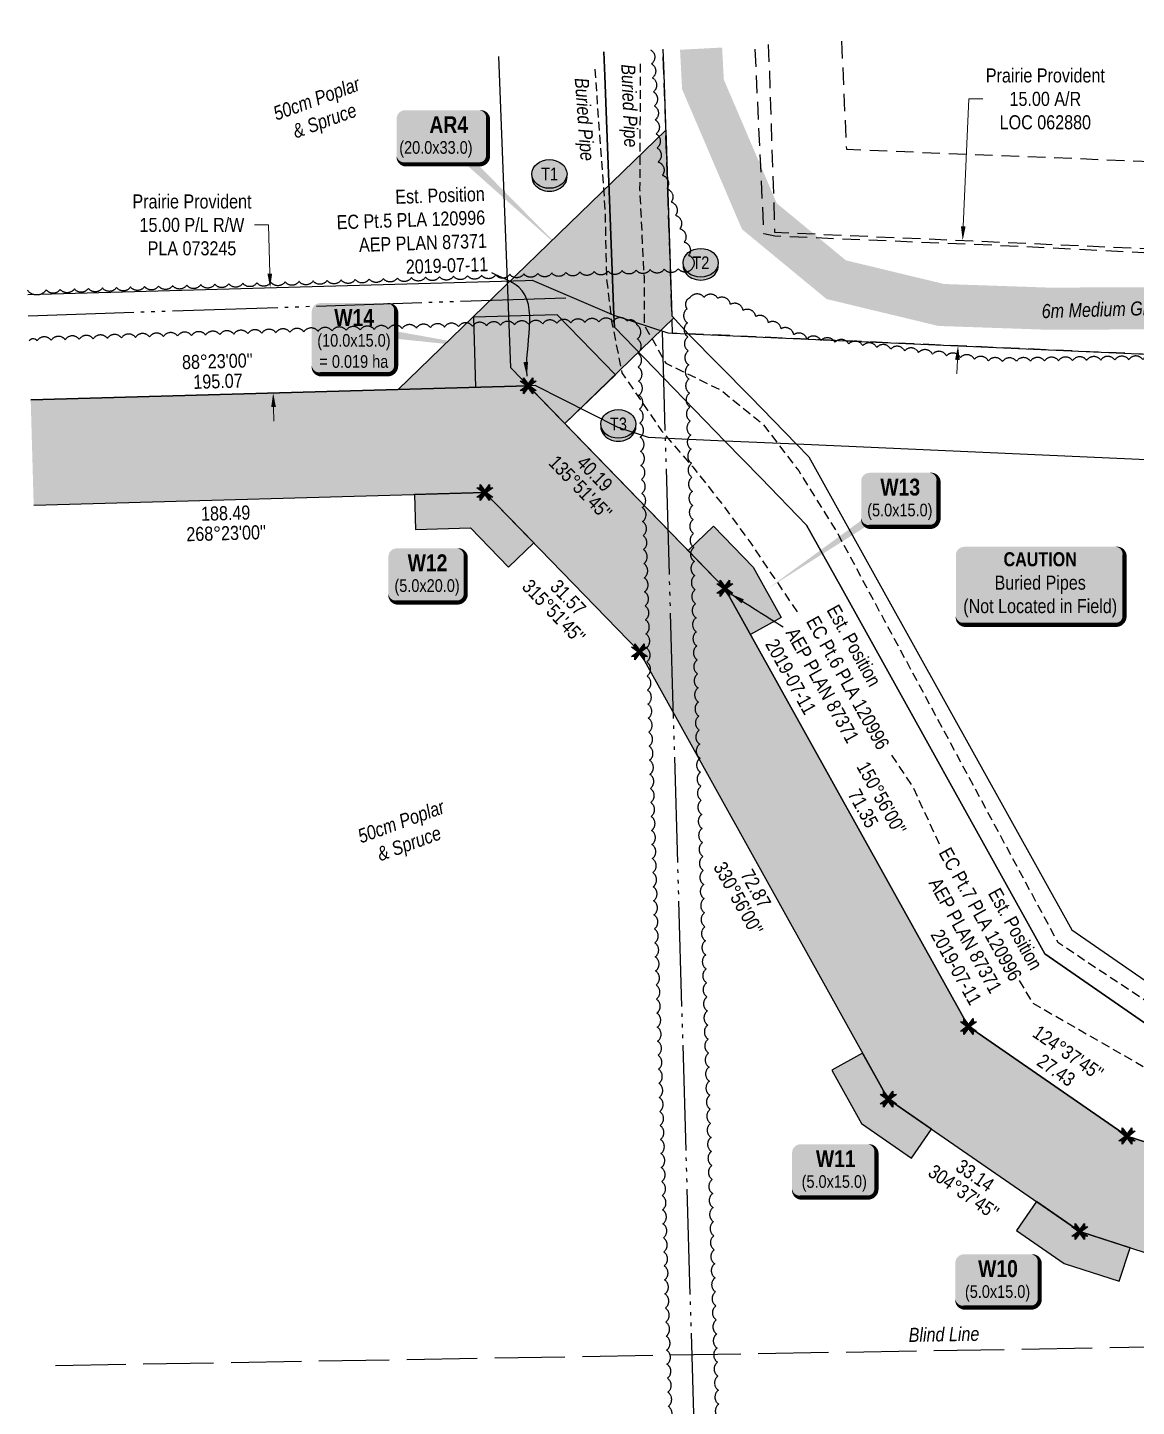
# Model space of a CAD drawing. Extents: x 571054 to 575687, y 6270459 to 6274187.
# Drawn here: x 571054 to 571843, y 6271245 to 6272226 of the extents above; entities that cross this region are included whole.
import ezdxf
from ezdxf.enums import TextEntityAlignment as Align

# ---------------------------------------------------------------- set-up
doc = ezdxf.new("R2010")
doc.units = 0
doc.header["$LTSCALE"] = 5
doc.header["$PDMODE"] = 34
doc.header["$PDSIZE"] = 0.03
for name, pattern in [('0', [1, 1, 0]), ('foc-ACCESSROAD', [3.75, 2.5, -1.25]), ('foc-FLOWLINE', [3.75, 2.5, -1.25]), ('foc-SEISMIC', [20.5, 15, -1, 0.5, -1, 0.5, -1, 0.5, -1]), ('foc-UNSURVEYED', [12.5, 10, -2.5]), ('UG_PIPE', [1.875, 1.25, -0.625])]:
    doc.linetypes.add(name, pattern=pattern)
doc.layers.get('Defpoints').update_dxf_attribs({"color": 9})
for name, color, linetype in [('AS-PIPE-UG', 44, 'UG_PIPE'), ('AS-PIPE-UG-T', 44, 'Continuous'), ('AS-ROADS', 254, 'Continuous'), ('AS-SEISMIC', 224, 'foc-SEISMIC'), ('F-AR', 190, 'foc-ACCESSROAD'), ('F-EZE', 190, 'foc-FLOWLINE'), ('F-RW', 190, 'Continuous'), ('L-BD', 7, 'Continuous'), ('L-MON', 1, 'Continuous'), ('L-USEC', 7, 'foc-UNSURVEYED'), ('P-CROSSINGS', 250, 'Continuous'), ('P-PROPOSED', 10, 'Continuous'), ('P-PROPOSED-H', 21, 'Continuous'), ('P-TEMP-BLOCKS', 250, 'Continuous'), ('P-TEMP-H', 41, 'Continuous'), ('P-TEMP_WORKSPACE', 46, 'Continuous'), ('P-WORKAREA', 113, 'Continuous'), ('P-WORKAREA-H', 111, 'Continuous'), ('T-BUSH', 110, '0'), ('T-BUSH-T', 110, 'Continuous')]:
    doc.layers.add(name, color=color, linetype=linetype)
for name, color, linetype, lineweight in [('F-AR-T', 190, 'Continuous', 9), ('F-RW-T', 190, 'Continuous', 9), ('T-TEXT', 48, 'Continuous', 18)]:
    doc.layers.add(name, color=color, linetype=linetype, lineweight=lineweight)
doc.styles.add('80', font='ARIALN.TTF', dxfattribs={"height": 10})
doc.styles.add('80CG', font='ARIALN.TTF', dxfattribs={"height": 10})
doc.styles.add('80L', font='ARIALN.TTF', dxfattribs={"height": 10})
doc.styles.add('80LS', font='ARIALNI.TTF', dxfattribs={"height": 10})
doc.styles.add('BOLD', font='ARIALNB.TTF')
doc.dimstyles.new('Compass 5 000', dxfattribs={"dimscale": 5, "dimtxt": 9, "dimasz": 2, "dimexe": 0.2, "dimexo": 0.0625, "dimgap": 0.5, "dimtad": 0, "dimtih": 1, "dimtoh": 1, "dimzin": 0, "dimdsep": 46, "dimtxsty": '80CG', "dimcen": 0.1, "dimse1": 1, "dimse2": 1, "dimclrd": 256, "dimclrt": 256, "dimaunit": 1, "dimadec": 4, "dimazin": 0, "dimtfac": 0.06, "dimtofl": 0, "dimtmove": 0, "dimatfit": 1, "dimfxl": 0.2, "dimtolj": 1, "dimtzin": 0, "dimlwd": -1, "dimarcsym": 0})

# ---------------------------------------------------------------- blocks, each defined once
blk = doc.blocks.new('TEMP')
h = blk.add_hatch(color=255)
h.dxf.hatch_style = 1
h.paths.add_polyline_path([(0, 0.25), (-0.67, 1.15), (-0.67, 0.67), (-1.15, 0.67), (-0.25, 0), (-1.15, -0.67), (-0.67, -0.67), (-0.67, -1.15), (0, -0.25), (0.67, -1.15), (0.67, -0.67), (1.15, -0.67), (0.25, 0), (1.15, 0.67), (0.67, 0.67), (0.67, 1.15)])
h.paths.add_polyline_path([(0.57, 0.85), (0.57, 0.57), (0.85, 0.57), (0.08, 0), (0.85, -0.57), (0.57, -0.57), (0.57, -0.85), (0, -0.08), (-0.57, -0.85), (-0.57, -0.57), (-0.85, -0.57), (-0.08, 0), (-0.85, 0.57), (-0.57, 0.57), (-0.57, 0.85), (0, 0.08)], flags=16)
h = blk.add_hatch(color=1)
h.dxf.hatch_style = 1
h.paths.add_polyline_path([(0, 0.08), (-0.57, 0.85), (-0.57, 0.57), (-0.85, 0.57), (-0.08, 0), (-0.85, -0.57), (-0.57, -0.57), (-0.57, -0.85), (0, -0.08), (0.57, -0.85), (0.57, -0.57), (0.85, -0.57), (0.08, 0), (0.85, 0.57), (0.57, 0.57), (0.57, 0.85)])
at = {"color": 1}
for p, q in [((-0.08, 0), (0.08, 0)), ((0, 0.08), (0, -0.08))]:
    blk.add_line(p, q, dxfattribs=at)
at = {"color": 255, "flags": 128}
blk.add_lwpolyline([(-0.25, 0), (-1.15, 0.67), (-0.67, 0.67), (-0.67, 1.15), (0, 0.25), (0.67, 1.15), (0.67, 0.67), (1.15, 0.67), (0.25, 0), (1.15, -0.67), (0.67, -0.67), (0.67, -1.15), (0, -0.25), (-0.67, -1.15), (-0.67, -0.67), (-1.15, -0.67)], close=True, dxfattribs=at)
at = {"color": 1, "flags": 128}
blk.add_lwpolyline([(-0.08, 0), (-0.85, 0.57), (-0.57, 0.57), (-0.57, 0.85), (0, 0.08), (0.57, 0.85), (0.57, 0.57), (0.85, 0.57), (0.08, 0), (0.85, -0.57), (0.57, -0.57), (0.57, -0.85), (0, -0.08), (-0.57, -0.85), (-0.57, -0.57), (-0.85, -0.57)], close=True, dxfattribs=at)
blk = doc.blocks.new('*D429')
at = {"layer": 'Defpoints', "color": 0, "transparency": 16777216}
for p in [(571226.95, 6272041.02), (571133.28, 6272038.36), (571135.4, 6271963.42)]:
    blk.add_point(p, dxfattribs=at)
at = {"layer": 'F-RW-T', "transparency": 16777216}
for p, q in [((571225.69, 6272085.63), (571215.69, 6272085.63)), ((571226.67, 6272051.01), (571225.69, 6272085.63)), ((571229.36, 6271956.08), (571229.64, 6271946.09))]:
    blk.add_line(p, q, dxfattribs=at)
for points in [[(571228.33, 6272051.06), (571225, 6272050.97), (571226.95, 6272041.02)], [(571231.03, 6271956.13), (571227.69, 6271956.04), (571229.08, 6271966.08)]]:
    blk.add_solid(points, dxfattribs=at)
at = {"layer": 'F-RW-T', "transparency": 16777216, "insert": (571171.32, 6272085.63), "char_height": 10, "attachment_point": 5, "style": '80CG'}
blk.add_mtext('\\A1;Prairie Provident\\P15.00 P/L R/W\\PPLA 073245', dxfattribs=at)
blk = doc.blocks.new('*D430')
at = {"layer": 'Defpoints', "color": 0, "transparency": 16777216}
for p in [(571719.51, 6272074.61), (571730.66, 6272074.12), (571727.36, 6271999.16)]:
    blk.add_point(p, dxfattribs=at)
at = {"layer": 'F-AR-T', "transparency": 16777216}
for p, q in [((571719.95, 6272084.6), (571723.94, 6272175.28)), ((571723.94, 6272175.28), (571733.94, 6272175.28)), ((571715.77, 6271989.66), (571715.33, 6271979.67))]:
    blk.add_line(p, q, dxfattribs=at)
for points in [[(571718.28, 6272084.67), (571721.61, 6272084.53), (571719.51, 6272074.61)], [(571714.1, 6271989.73), (571717.43, 6271989.58), (571716.21, 6271999.65)]]:
    blk.add_solid(points, dxfattribs=at)
at = {"layer": 'F-AR-T', "transparency": 16777216, "insert": (571778.31, 6272175.28), "char_height": 10, "attachment_point": 5, "style": '80CG'}
blk.add_mtext('\\A1;Prairie Provident\\P15.00 A/R\\PLOC 062880', dxfattribs=at)
blk = doc.blocks.new('*U556')
h = blk.add_hatch(color=191)
edge = h.paths.add_edge_path()
edge.add_line((-21.5, -20), (21.5, -20))
edge.add_arc((21.5, -14), 6, 270, 360)
edge.add_line((27.5, -14), (27.5, 12.5))
edge.add_arc((21.5, 12.5), 6, 0, 90)
edge.add_line((21.5, 18.5), (-21.5, 18.5))
edge.add_arc((-21.5, 12.5), 6, 90, 180)
edge.add_line((-27.5, 12.5), (-27.5, -14))
edge.add_arc((-21.5, -14), 6, 180, 270)
at = {"color": 250, "flags": 128}
blk.add_lwpolyline([(-21.5, -20, 3, 3, 0), (21.5, -20, 3, 3, 0.414214), (27.5, -14, 3, 3, 0), (27.5, 12.5, 3, 0, 0.414214), (21.5, 18.5, 0, 0, 0), (-21.5, 18.5, 0, 0, 0.414214), (-27.5, 12.5, 0, 0, 0), (-27.5, -14, 0, 3, 0.414214)], format="xyseb", close=True, dxfattribs=at)
at = {"flags": 128}
blk.add_lwpolyline([(-20.29, -15.45, 0, 7.5, 0), (0, 0, 0, 0, 0)], format="xyseb", dxfattribs=at)
at = {"color": 250}
for tag, p, height, style in [('TEMP_AREA_W1_001', (-9.21, 2.24), 12, 'BOLD'), ('ENTER_TEXT_001', (-30.66, -12.47), 9, '80')]:
    blk.add_attdef(tag, p, '', height=height, dxfattribs=dict(at, style=style))
blk = doc.blocks.new('*U555')
h = blk.add_hatch(color=191)
edge = h.paths.add_edge_path()
edge.add_line((-24, -19.38), (24, -19.38))
edge.add_arc((24, -13.38), 6, 270, 360)
edge.add_line((30, -13.38), (30, 12.5))
edge.add_arc((24, 12.5), 6, 0, 90)
edge.add_line((24, 18.5), (-24, 18.5))
edge.add_arc((-24, 12.5), 6, 90, 180)
edge.add_line((-30, 12.5), (-30, -13.38))
edge.add_arc((-24, -13.38), 6, 180, 270)
at = {"color": 250, "flags": 128}
blk.add_lwpolyline([(-24, -19.38, 3, 3, 0), (24, -19.38, 3, 3, 0.414214), (30, -13.38, 3, 3, 0), (30, 12.5, 3, 0, 0.414214), (24, 18.5, 0, 0, 0), (-24, 18.5, 0, 0, 0.414214), (-30, 12.5, 0, 0, 0), (-30, -13.38, 0, 3, 0.414214)], format="xyseb", close=True, dxfattribs=at)
at = {"flags": 128}
blk.add_lwpolyline([(25.31, 1.91, 0, 7.5, 0), (0, 0, 0, 0, 0)], format="xyseb", dxfattribs=at)
at = {"color": 250}
for tag, p, height, style in [('TEMP_AREA_W1_001', (-9.21, 2.24), 12, 'BOLD'), ('ENTER_TEXT_001', (-30.66, -12.47), 9, '80')]:
    blk.add_attdef(tag, p, '', height=height, dxfattribs=dict(at, style=style))
blk = doc.blocks.new('*U557')
h = blk.add_hatch(color=111)
edge = h.paths.add_edge_path()
edge.add_line((-21.5, -20), (21.5, -20))
edge.add_arc((21.5, -14), 6, 270, 360)
edge.add_line((27.5, -14), (27.5, 12.5))
edge.add_arc((21.5, 12.5), 6, 0, 90)
edge.add_line((21.5, 18.5), (-21.5, 18.5))
edge.add_arc((-21.5, 12.5), 6, 90, 180)
edge.add_line((-27.5, 12.5), (-27.5, -14))
edge.add_arc((-21.5, -14), 6, 180, 270)
at = {"color": 250, "flags": 128}
blk.add_lwpolyline([(-21.5, -20, 3, 3, 0), (21.5, -20, 3, 3, 0.414214), (27.5, -14, 3, 3, 0), (27.5, 12.5, 3, 0, 0.414214), (21.5, 18.5, 0, 0, 0), (-21.5, 18.5, 0, 0, 0.414214), (-27.5, 12.5, 0, 0, 0), (-27.5, -14, 0, 3, 0.414214)], format="xyseb", close=True, dxfattribs=at)
at = {"flags": 128}
blk.add_lwpolyline([(-94.13, -64.04, 0, 7.5, 0), (0, 0, 0, 0, 0)], format="xyseb", dxfattribs=at)
at = {"color": 250}
for tag, p, height, style in [('TEMP_AREA_W1_001', (-9.21, 2.24), 12, 'BOLD'), ('ENTER_TEXT_001', (-30.66, -12.47), 9, '80')]:
    blk.add_attdef(tag, p, '', height=height, dxfattribs=dict(at, style=style))
blk = doc.blocks.new('*U558')
h = blk.add_hatch(color=111)
edge = h.paths.add_edge_path()
edge.add_line((-24, -32.11), (24, -32.11))
edge.add_arc((24, -26.11), 6, 270, 360)
edge.add_line((30, -26.11), (30, 12.5))
edge.add_arc((24, 12.5), 6, 0, 90)
edge.add_line((24, 18.5), (-24, 18.5))
edge.add_arc((-24, 12.5), 6, 90, 180)
edge.add_line((-30, 12.5), (-30, -26.11))
edge.add_arc((-24, -26.11), 6, 180, 270)
at = {"color": 250, "flags": 128}
blk.add_lwpolyline([(-24, -32.11, 3, 3, 0), (24, -32.11, 3, 3, 0.414214), (30, -26.11, 3, 3, 0), (30, 12.5, 3, 0, 0.414214), (24, 18.5, 0, 0, 0), (-24, 18.5, 0, 0, 0.414214), (-30, 12.5, 0, 0, 0), (-30, -26.11, 0, 3, 0.414214)], format="xyseb", close=True, dxfattribs=at)
at = {"flags": 128}
blk.add_lwpolyline([(99.09, -13.95, 0, 7.5, 0), (0, 0, 0, 0, 0)], format="xyseb", dxfattribs=at)
at = {"color": 250}
for tag, p, height, style in [('TEMP_AREA_W1_001', (-9.21, 2.24), 12, 'BOLD'), ('ENTER_TEXT_001', (-30.66, -12.47), 9, '80')]:
    blk.add_attdef(tag, p, '', height=height, dxfattribs=dict(at, style=style))
blk = doc.blocks.new('*U578')
h = blk.add_hatch(color=111)
edge = h.paths.add_edge_path()
edge.add_line((-26.5, -20), (26.5, -20))
edge.add_arc((26.5, -14), 6, 270, 360)
edge.add_line((32.5, -14), (32.5, 12.5))
edge.add_arc((26.5, 12.5), 6, 0, 90)
edge.add_line((26.5, 18.5), (-26.5, 18.5))
edge.add_arc((-26.5, 12.5), 6, 90, 180)
edge.add_line((-32.5, 12.5), (-32.5, -14))
edge.add_arc((-26.5, -14), 6, 180, 270)
at = {"color": 250, "flags": 128}
blk.add_lwpolyline([(-26.5, -20, 3, 3, 0), (26.5, -20, 3, 3, 0.414214), (32.5, -14, 3, 3, 0), (32.5, 12.5, 3, 0, 0.414214), (26.5, 18.5, 0, 0, 0), (-26.5, 18.5, 0, 0, 0.414214), (-32.5, 12.5, 0, 0, 0), (-32.5, -14, 0, 3, 0.414214)], format="xyseb", close=True, dxfattribs=at)
at = {"flags": 128}
blk.add_lwpolyline([(85.77, -81.43, 0, 7.5, 0), (0, 0, 0, 0, 0)], format="xyseb", dxfattribs=at)
at = {"color": 250}
for tag, p, height, style in [('TEMP_AREA_W1_001', (-9.21, 2.24), 12, 'BOLD'), ('ENTER_TEXT_001', (-30.66, -12.47), 9, '80')]:
    blk.add_attdef(tag, p, '', height=height, dxfattribs=dict(at, style=style))
blk = doc.blocks.new('Well_proximity')
h = blk.add_hatch(color=191)
h.dxf.hatch_style = 1
edge = h.paths.add_edge_path()
edge.add_ellipse((0, 0), major_axis=(-12.5, 0), ratio=0.816297, start_angle=0, end_angle=360)
h = blk.add_hatch(color=250)
h.dxf.hatch_style = 1
edge = h.paths.add_edge_path()
edge.add_ellipse((0, -2.05), major_axis=(-12.5, 0), ratio=0.816297, start_angle=0, end_angle=180)
edge.add_line((12.5, -2.05), (12.5, 0))
edge.add_ellipse((0, 0), major_axis=(-12.5, 0), ratio=0.816297, start_angle=0, end_angle=180, ccw=False)
edge.add_line((-12.5, 0), (-12.5, -2.05))
at = {"color": 250}
blk.add_ellipse((0, 0), major_axis=(-12.5, 0), ratio=0.816297, dxfattribs=at)
blk.add_ellipse((0, -2.05), major_axis=(-12.5, 0), ratio=0.816297, start_param=0, end_param=3.141593, dxfattribs=at)
at = {"color": 250, "style": '80L'}
blk.add_attdef('CROSSING', text='', height=9, dxfattribs=at).set_placement((0.09, 0.02), align=Align.MIDDLE_CENTER)

msp = doc.modelspace()

# ---------------------------------------------------------------- hatches: boundary and pattern name
h = msp.add_hatch(color=50)
edge = h.paths.add_edge_path()
edge.add_line((571720.67, 6271801.185), (571828.624, 6271801.185))
edge.add_arc((571828.624, 6271807.183), 5.997, 270, 360)
edge.add_line((571834.621, 6271807.183), (571834.621, 6271850.664))
edge.add_arc((571828.624, 6271850.664), 5.997, 360, 450)
edge.add_line((571828.624, 6271856.662), (571720.67, 6271856.662))
edge.add_arc((571720.67, 6271850.664), 5.997, 90, 180)
edge.add_line((571714.672, 6271850.664), (571714.672, 6271807.183))
edge.add_arc((571720.67, 6271807.183), 5.997, 180, 270)
at = {"layer": 'P-PROPOSED-H'}
h = msp.add_hatch(color=256, dxfattribs=at)
h.dxf.hatch_style = 1
h.paths.add_polyline_path([(571836.403, 6271437.472), (571723.603, 6271515.372), (571550.353, 6271827.072), (571410.503, 6271971.222), (571056.623, 6271961.191), (571058.747, 6271886.253), (571379.66, 6271895.349), (571489.643, 6271781.985), (571666.587, 6271463.639), (571802.877, 6271369.517), (572311.026, 6271205.49), (572317.878, 6270810.948), (572586.3, 6270815.61), (572584.998, 6270890.566), (572391.533, 6270887.207), (572385.053, 6271260.372)])
at = {"layer": 'P-TEMP-H'}
h = msp.add_hatch(color=256, dxfattribs=at)
h.dxf.hatch_style = 1
h.paths.add_polyline_path([(571414.462, 6271859.478), (571379.66, 6271895.349), (571329.702, 6271893.933), (571330.41, 6271868.954), (571369.38, 6271870.058), (571396.526, 6271842.077)])
h = msp.add_hatch(color=256, dxfattribs=at)
h.dxf.hatch_style = 1
h.paths.add_polyline_path([(571697.431, 6271442.339), (571666.587, 6271463.639), (571648.376, 6271496.403), (571626.534, 6271484.262), (571647.582, 6271446.395), (571683.231, 6271421.776)])
h = msp.add_hatch(color=256, dxfattribs=at)
h.dxf.hatch_style = 1
h.paths.add_polyline_path([(571838.549, 6271358.002), (571802.877, 6271369.517), (571772.033, 6271390.817), (571757.833, 6271370.255), (571791.702, 6271346.865), (571830.873, 6271334.221)])
at = {"layer": 'P-WORKAREA-H'}
h = msp.add_hatch(color=256, dxfattribs=at)
h.dxf.hatch_style = 1
h.paths.add_polyline_path([(571514.064, 6272019.468), (571436.604, 6271944.318), (571410.503, 6271971.222), (571318.083, 6271968.602), (571508.351, 6272153.194), (571512.711, 6272020.965)])
h = msp.add_hatch(color=256, dxfattribs=at)
h.dxf.hatch_style = 1
h.paths.add_polyline_path([(571472.475, 6271979.12), (571431.064, 6272021.804), (571371.618, 6272020.118), (571373.034, 6271970.16), (571410.503, 6271971.222), (571436.604, 6271944.318)])
h = msp.add_hatch(color=256, dxfattribs=at)
h.dxf.hatch_style = 1
h.paths.add_polyline_path([(571568.563, 6271794.309), (571550.353, 6271827.072), (571524.252, 6271853.975), (571542.188, 6271871.376), (571570.59, 6271842.101), (571590.406, 6271806.449)])

# ---------------------------------------------------------------- linework, layer by layer
at = {"color": 240, "flags": 128}
msp.add_lwpolyline([(571720.67, 6271801.185, 2.999, 2.999, 0), (571828.624, 6271801.185, 2.999, 2.999, 0.4142136), (571834.621, 6271807.183, 2.999, 2.999, 0), (571834.621, 6271850.664, 2.999, 0, 0.4142136), (571828.624, 6271856.662, 0, 0, 0), (571720.67, 6271856.662, 0, 0, 0.4142136), (571714.672, 6271850.664, 0, 0, 0), (571714.672, 6271807.183, 0, 2.999, 0.4142136)], format="xyseb", close=True, dxfattribs=at)
at = {"layer": 'AS-PIPE-UG', "flags": 128}
for points in [[(571490.223, 6272200.387), (571489.738, 6272110.907), (571492.848, 6272048.297), (571492.928, 6272014.542), (571508.268, 6271987.407), (571547.773, 6271968.002), (571577.703, 6271943.727), (571602.958, 6271910.607), (571631.228, 6271865.017), (571663.713, 6271804.402), (571787.175, 6271575.298), (571872.811, 6271518.668), (572453.528, 6271328.915)], [(571457.823, 6272196.437), (571465.133, 6272095.982), (571466.113, 6272048.092), (571469.793, 6272016.957), (571477.148, 6271980.462), (571505.283, 6271939.277), (571527.563, 6271913.512), (571548.543, 6271886.937), (571568.768, 6271859.267), (571603.367, 6271807.984)], [(571668.969, 6271708.5), (571684.085, 6271685.755), (571702.891, 6271645.013), (571703.122, 6271644.62)], [(571759.742, 6271548.056), (571768.971, 6271532.318), (571857.688, 6271481.339)]]:
    msp.add_lwpolyline(points, dxfattribs=at)
at = {"layer": 'AS-ROADS', "const_width": 29.987, "flags": 128}
msp.add_lwpolyline([(571533.446, 6272211.073), (571534.788, 6272185.637), (571574.878, 6272091.867), (571629.558, 6272046.702), (571704.288, 6272028.712), (571781.483, 6272026.042), (571875.653, 6272026.527), (571985.613, 6272029.917), (572167.598, 6272034.637), (572418.413, 6272041.092), (572563.081, 6272045.634)], dxfattribs=at)
at = {"layer": 'AS-SEISMIC', "flags": 128}
for points in [[(571054.925, 6272021.077), (571442.157, 6272034.02)], [(571537.62, 6270914.947), (571505.951, 6272010.058)]]:
    msp.add_lwpolyline(points, dxfattribs=at)
at = {"layer": 'F-AR', "flags": 128}
for points in [[(572565.654, 6272004.565), (572039.865, 6271985.425), (571919.388, 6271990.56), (571524.197, 6272008.224), (571513.116, 6272008.665), (571512.711, 6272020.965), (571507.039, 6272192.978), (571506.318, 6272210.752)], [(571581.24, 6272214.145), (571581.987, 6272195.734), (571585.787, 6272080.5), (572040.155, 6272060.486), (572564.351, 6272079.565)]]:
    msp.add_lwpolyline(points, dxfattribs=at)
at = {"layer": 'F-EZE', "flags": 128}
for points in [[(572564.423, 6272075.446), (572041.699, 6272056.308), (571752.724, 6272070.634), (571585.951, 6272077.627), (571578.151, 6272079.285), (571571.779, 6272213.716)], [(571633.31, 6272216.502), (571636.799, 6272139.461), (572051.859, 6272122.903), (572494.785, 6272137.006), (572563.316, 6272139.187)]]:
    msp.add_lwpolyline(points, dxfattribs=at)
at = {"layer": 'F-RW'}
for points in [[(571464.345, 6272208.852), (571464.995, 6272191.804), (571471.489, 6272021.504), (571471.819, 6272012.89), (571513.966, 6271969.397), (571543.512, 6271938.906), (571550.355, 6271931.865), (571575.845, 6271905.648), (571608.493, 6271872.066), (571632.973, 6271828.024), (571778.053, 6271567.006), (571867.347, 6271505.306), (572291.978, 6271368.301), (572335.371, 6271354.31), (572354.819, 6271348.027), (572372.502, 6271342.305), (572456.139, 6271315.251), (572461.503, 6271313.529), (572476.387, 6271309.321), (572514.247, 6271298.575), (572578.227, 6271280.499)], [(572577.959, 6271295.921), (572555.665, 6271299.278), (572488.093, 6271309.516), (572461.503, 6271313.529), (572456.139, 6271315.251), (572372.502, 6271342.305), (572354.819, 6271348.027), (572335.371, 6271354.31), (572291.978, 6271368.301), (571867.347, 6271505.306), (571778.053, 6271567.006), (571632.973, 6271828.024), (571608.493, 6271872.066), (571575.845, 6271905.648), (571550.355, 6271931.865), (571543.512, 6271938.906), (571513.966, 6271969.397), (571471.819, 6272012.89), (571471.489, 6272021.504), (571464.995, 6272191.804), (571464.345, 6272208.852)], [(571506.318, 6272210.752), (571507.039, 6272192.978), (571512.711, 6272020.965), (571524.204, 6272008.249), (571568.617, 6271963.27), (571601.347, 6271929.606), (571610.112, 6271920.589), (571619.49, 6271903.716), (571662.283, 6271826.724), (571797.06, 6271584.245), (571878.525, 6271527.956), (572306.823, 6271389.77), (572362.513, 6271371.801), (572372.068, 6271368.709), (572463.77, 6271339.032), (572467.187, 6271337.943), (572577.521, 6271321.152)], [(572385.053, 6271260.372), (571836.403, 6271437.472), (571723.603, 6271515.372), (571550.353, 6271827.072), (571398.194, 6271983.909), (571396.056, 6272039.746), (571389.708, 6272205.472)], [(571054.498, 6272036.129), (571408.379, 6272046.16), (571413.374, 6272046.302), (571471.489, 6272021.504), (571509.76, 6272008.793), (571513.116, 6272008.665), (571524.204, 6272008.249), (571919.388, 6271990.56), (572002.946, 6271886.783), (572065.594, 6271808.979), (572371.144, 6271429.502), (572408.406, 6271383.224), (572421.299, 6271383.013), (572576.401, 6271385.649)], [(572577.698, 6271310.961), (572488.093, 6271309.516), (572476.387, 6271309.321), (572372.996, 6271307.593), (572335.371, 6271354.31), (572306.823, 6271389.77), (571965.747, 6271813.345), (571903.088, 6271891.161), (571882.195, 6271917.111), (571601.347, 6271929.606), (571550.355, 6271931.865), (571514.743, 6271933.457), (571496.02, 6271934.317), (571474.543, 6271941.441), (571415.499, 6271971.363), (571410.503, 6271971.222), (571056.623, 6271961.191)]]:
    msp.add_lwpolyline(points, dxfattribs=at)
at = {"layer": 'L-USEC'}
msp.add_line((571074.179, 6271274.291), (572577.893, 6271299.755), dxfattribs=at)
at = {"layer": 'P-PROPOSED', "flags": 128}
for points in [[(571056.623, 6271961.191), (571410.503, 6271971.222), (571550.353, 6271827.072), (571723.603, 6271515.372), (571836.403, 6271437.472), (572385.053, 6271260.372), (572391.533, 6270887.207), (572584.998, 6270890.566)], [(571058.747, 6271886.253), (571379.66, 6271895.349), (571489.643, 6271781.985), (571666.587, 6271463.639), (571802.877, 6271369.517), (572311.026, 6271205.49), (572317.878, 6270810.948), (572586.3, 6270815.61)]]:
    msp.add_lwpolyline(points, dxfattribs=at)
at = {"layer": 'P-TEMP_WORKSPACE', "flags": 128}
for points in [[(571414.462, 6271859.478), (571379.66, 6271895.349), (571329.702, 6271893.933), (571330.41, 6271868.954), (571369.38, 6271870.058), (571396.526, 6271842.077)], [(571697.431, 6271442.339), (571666.587, 6271463.639), (571648.376, 6271496.403), (571626.534, 6271484.262), (571647.582, 6271446.395), (571683.231, 6271421.776)], [(571838.549, 6271358.002), (571802.877, 6271369.517), (571772.033, 6271390.817), (571757.833, 6271370.255), (571791.702, 6271346.865), (571830.873, 6271334.221)]]:
    msp.add_lwpolyline(points, close=True, dxfattribs=at)
at = {"layer": 'P-WORKAREA'}
for points in [[(571514.064, 6272019.468), (571436.604, 6271944.318), (571410.503, 6271971.222), (571318.083, 6271968.602), (571508.351, 6272153.194), (571512.711, 6272020.965)], [(571472.475, 6271979.12), (571431.064, 6272021.804), (571371.618, 6272020.118), (571373.034, 6271970.16), (571410.503, 6271971.222), (571436.604, 6271944.318)], [(571568.563, 6271794.309), (571550.353, 6271827.072), (571524.252, 6271853.975), (571542.188, 6271871.376), (571570.59, 6271842.101), (571590.406, 6271806.449)]]:
    msp.add_lwpolyline(points, close=True, dxfattribs=at)
at = {"layer": 'T-BUSH', "flags": 128}
for points in [[(571497.586, 6272210.296, -0.5205671), (571498.24, 6272200.322, -0.5205671), (571498.893, 6272190.347, -0.5205671), (571499.546, 6272180.373, -0.5205671), (571500.2, 6272170.399, -0.5205671), (571500.853, 6272160.424, -0.5205671), (571501.507, 6272150.45, -0.5205671), (571502.16, 6272140.476, -0.5205671), (571502.843, 6272130.507, -0.5205671), (571505.954, 6272121.008, -0.5205671), (571509.064, 6272111.508, -0.5205671), (571512.175, 6272102.009, -0.5205671), (571515.286, 6272092.509, -0.5205671), (571518.396, 6272083.01, -0.5205671), (571521.507, 6272073.51, -0.5205671), (571524.617, 6272064.011, -0.5205671), (571527.221, 6272054.866, -0.5205671), (571517.231, 6272054.532, -0.5205671), (571507.241, 6272054.198, -0.5205671), (571497.251, 6272053.864, -0.5205671), (571487.26, 6272053.53, -0.5205671), (571477.27, 6272053.196, -0.5205671), (571467.28, 6272052.862, -0.5205671), (571457.29, 6272052.528, -0.5205671), (571447.3, 6272052.194, -0.5205671), (571437.309, 6272051.86, -0.5205671), (571427.319, 6272051.527, -0.5205671), (571417.329, 6272051.193, -0.5205671), (571407.339, 6272050.859, -0.5205671), (571397.349, 6272050.525, -0.5205671), (571387.359, 6272050.191, -0.5205671), (571377.368, 6272049.857, -0.5205671), (571367.378, 6272049.523, -0.5205671), (571357.388, 6272049.189, -0.5205671), (571347.398, 6272048.855, -0.5205671), (571337.408, 6272048.521, -0.5205671), (571327.418, 6272048.187, -0.5205671), (571317.427, 6272047.853, -0.5205671), (571307.437, 6272047.519, -0.5205671), (571297.447, 6272047.186, -0.5205671), (571287.457, 6272046.852, -0.5205671), (571277.467, 6272046.518, -0.5205671), (571267.476, 6272046.184, -0.5205671), (571257.486, 6272045.85, -0.5205671), (571247.496, 6272045.516, -0.5205671), (571237.506, 6272045.182, -0.5205671), (571227.516, 6272044.848, -0.5205671), (571217.526, 6272044.514, -0.5205671), (571207.535, 6272044.18, -0.5205671), (571197.545, 6272043.846, -0.5205671), (571187.555, 6272043.512, -0.5205671), (571177.565, 6272043.178, -0.5205671), (571167.575, 6272042.845, -0.5205671), (571157.584, 6272042.511, -0.5205671), (571147.594, 6272042.177, -0.5205671), (571137.604, 6272041.843, -0.5205671), (571127.614, 6272041.509, -0.5205671), (571117.624, 6272041.175, -0.5205671), (571107.634, 6272040.841, -0.5205671), (571097.643, 6272040.507, -0.5205671), (571087.653, 6272040.173, -0.5205671), (571077.663, 6272039.839, -0.5205671), (571067.673, 6272039.505, -0.5205671), (571054.4, 6272039.062, -0.5205671)], [(572363.82, 6271284.597, 0.520567), (572363.878, 6271294.592, 0.5205671), (572363.936, 6271304.588, 0.5205671), (572363.995, 6271314.583, 0.5205671), (572363.361, 6271324.557, 0.5205671), (572362.679, 6271334.53, 0.5205671), (572361.998, 6271344.502, 0.5205671), (572361.316, 6271354.475, 0.5205671), (572360.635, 6271364.447, 0.5205671), (572359.953, 6271374.42, 0.5205671), (572359.272, 6271384.392, 0.5205671), (572358.59, 6271394.365, 0.5205671), (572357.909, 6271404.337, 0.5205671), (572357.228, 6271414.31, 0.5205671), (572356.546, 6271424.282, 0.5205671), (572355.865, 6271434.255, 0.5205671), (572355.183, 6271444.227, 0.5205671), (572354.502, 6271454.2, 0.5205671), (572353.82, 6271464.172, 0.5205671), (572353.139, 6271474.145, 0.5205671), (572352.457, 6271484.117, 0.5205671), (572351.776, 6271494.09, 0.5205671), (572351.094, 6271504.062, 0.5205671), (572350.413, 6271514.035, 0.5205671), (572349.731, 6271524.007, 0.5205671), (572349.05, 6271533.98, 0.5205671), (572348.368, 6271543.952, 0.5205671), (572347.687, 6271553.925, 0.5205671), (572347.005, 6271563.897, 0.5205671), (572346.324, 6271573.87, 0.5205671), (572345.642, 6271583.842, 0.5205671), (572344.961, 6271593.815, 0.5205671), (572344.279, 6271603.787, 0.5205671), (572343.598, 6271613.76, 0.5205671), (572342.916, 6271623.732, 0.5205671), (572342.235, 6271633.705, 0.5205671), (572341.553, 6271643.677, 0.5205671), (572340.872, 6271653.65, 0.5205671), (572340.19, 6271663.622, 0.5205671), (572339.509, 6271673.595, 0.5205671), (572338.827, 6271683.567, 0.5205671), (572338.146, 6271693.54, 0.5205671), (572337.464, 6271703.512, 0.5205671), (572336.783, 6271713.485, 0.5205671), (572336.101, 6271723.457, 0.5205671), (572335.42, 6271733.43, 0.5205671), (572334.738, 6271743.402, 0.5205671), (572334.057, 6271753.375, 0.5205671), (572333.375, 6271763.347, 0.5205671), (572332.694, 6271773.32, 0.5205671), (572332.012, 6271783.292, 0.5205671), (572331.331, 6271793.265, 0.5205671), (572325.851, 6271799.429, 0.5205671), (572316.294, 6271802.357, 0.5205671), (572306.737, 6271805.285, 0.5205671), (572297.179, 6271808.213, 0.5205671), (572287.622, 6271811.141, 0.5205671), (572278.065, 6271814.069, 0.5205671), (572268.507, 6271816.997, 0.5205671), (572258.95, 6271819.925, 0.5205671), (572249.393, 6271822.853, 0.5205671), (572239.835, 6271825.78, 0.5205671), (572230.278, 6271828.708, 0.5205671), (572220.721, 6271831.636, 0.5205671), (572211.163, 6271834.564, 0.5205671), (572201.606, 6271837.492, 0.5205671), (572192.049, 6271840.42, 0.5205671), (572182.491, 6271843.348, 0.5205671), (572172.934, 6271846.276, 0.5205671), (572163.377, 6271849.204, 0.5205671), (572153.819, 6271852.132, 0.5205671), (572144.262, 6271855.06, 0.5205671), (572134.705, 6271857.988, 0.5205671), (572125.147, 6271860.915, 0.5205671), (572115.59, 6271863.843, 0.5205671), (572106.033, 6271866.771, 0.5205671), (572096.475, 6271869.699, 0.5205671), (572086.918, 6271872.627, 0.5205671), (572077.361, 6271875.555, 0.5205671), (572075.97, 6271884.686, 0.5205671), (572075.713, 6271894.679, 0.5205671), (572075.456, 6271904.671, 0.5205671), (572084.903, 6271905.332, 0.5205671), (572094.898, 6271905.467, 0.5205671), (572104.893, 6271905.601, 0.5205671), (572114.888, 6271905.712, 0.5205671), (572124.884, 6271905.688, 0.5205671), (572134.88, 6271905.665, 0.5205671), (572144.875, 6271905.641, 0.5205671), (572154.871, 6271905.617, 0.5205671), (572164.867, 6271905.593, 0.5205671), (572174.863, 6271905.57, 0.5205671), (572184.858, 6271905.546, 0.5205671), (572194.854, 6271905.522, 0.5205671), (572204.85, 6271905.498, 0.5205671), (572214.845, 6271905.475, 0.5205671), (572224.841, 6271905.451, 0.5205671), (572234.837, 6271905.427, 0.5205671), (572244.833, 6271905.403, 0.5205671), (572254.828, 6271905.38, 0.5205671), (572264.822, 6271905.265, 0.5205671), (572274.805, 6271904.77, 0.5205671), (572284.789, 6271904.275, 0.5205671), (572294.772, 6271903.78, 0.5205671), (572304.756, 6271903.285, 0.5205671), (572314.739, 6271902.79, 0.5205671), (572324.723, 6271902.295, 0.5205671), (572334.706, 6271901.8, 0.5205671), (572344.69, 6271901.305, 0.5205671), (572354.673, 6271900.81, 0.5205671), (572363.239, 6271903.676, 0.5205671), (572369.85, 6271911.173, 0.5205671), (572374.192, 6271919.635, 0.5205671), (572375.002, 6271929.598, 0.5205671), (572375.813, 6271939.561, 0.5205671), (572376.624, 6271949.523, 0.5205671), (572377.434, 6271959.486, 0.5205671), (572378.245, 6271969.449, 0.5205671), (572379.056, 6271979.412, 0.5205671), (572379.866, 6271989.375, 0.5205671), (572377.418, 6271996.301, 0.5205671), (572367.423, 6271996.193, 0.5205671), (572357.428, 6271996.086, 0.5205671), (572347.432, 6271995.979, 0.5205671), (572337.437, 6271995.871, 0.5205671), (572327.442, 6271995.764, 0.5205671), (572317.447, 6271995.657, 0.5205671), (572307.452, 6271995.549, 0.5205671), (572297.457, 6271995.442, 0.5205671), (572287.461, 6271995.335, 0.5205671), (572277.466, 6271995.227, 0.5205671), (572267.471, 6271995.12, 0.5205671), (572257.476, 6271995.013, 0.5205671), (572247.481, 6271994.905, 0.5205671), (572237.486, 6271994.798, 0.5205671), (572227.49, 6271994.691, 0.5205671), (572217.495, 6271994.583, 0.5205671), (572207.5, 6271994.476, 0.5205671), (572197.505, 6271994.369, 0.5205671), (572187.51, 6271994.261, 0.5205671), (572177.514, 6271994.154, 0.5205671), (572167.519, 6271994.047, 0.5205671), (572157.524, 6271993.939, 0.5205671), (572147.529, 6271993.832, 0.5205671), (572137.534, 6271993.725, 0.5205671), (572127.539, 6271993.617, 0.5205671), (572117.543, 6271993.51, 0.5205671), (572107.548, 6271993.403, 0.5205671), (572097.553, 6271993.295, 0.5205671), (572087.558, 6271993.188, 0.5205671), (572077.563, 6271993.081, 0.5205671), (572067.567, 6271992.973, 0.5205671), (572057.572, 6271992.866, 0.5205671), (572047.577, 6271992.759, 0.5205671), (572037.582, 6271992.652, 0.5205671), (572027.587, 6271992.544, 0.5205671), (572017.592, 6271992.416, 0.5205671), (572007.597, 6271992.268, 0.5205671), (571997.602, 6271992.121, 0.5205671), (571987.608, 6271991.973, 0.5205671), (571977.613, 6271991.825, 0.5205671), (571967.618, 6271991.678, 0.5205671), (571957.624, 6271991.53, 0.5205671), (571947.629, 6271991.383, 0.5205671), (571937.634, 6271991.235, 0.5205671), (571927.64, 6271991.088, 0.5205671), (571917.645, 6271990.94, 0.5205671), (571907.65, 6271990.792, 0.5205671), (571897.656, 6271990.645, 0.5205671), (571887.661, 6271990.497, 0.5205671), (571877.666, 6271990.35, 0.5205671), (571867.672, 6271990.202, 0.5205671), (571857.677, 6271990.055, 0.5205671), (571847.682, 6271989.907, 0.5205671), (571837.688, 6271989.76, 0.5205671), (571827.693, 6271989.612, 0.5205671), (571817.698, 6271989.464, 0.5205671), (571807.704, 6271989.317, 0.5205671), (571797.709, 6271989.169, 0.5205671), (571787.714, 6271989.022, 0.5205671), (571777.72, 6271988.874, 0.5205671), (571767.725, 6271988.727, 0.5205671), (571757.73, 6271988.579, 0.5205671), (571747.736, 6271988.431, 0.5205671), (571737.774, 6271988.895, 0.5205671), (571727.851, 6271990.1, 0.5205671), (571717.928, 6271991.305, 0.5205671), (571708.005, 6271992.511, 0.5205671), (571698.082, 6271993.716, 0.5205671), (571688.159, 6271994.922, 0.5205671), (571678.237, 6271996.127, 0.5205671), (571668.314, 6271997.332, 0.5205671), (571658.391, 6271998.538, 0.5205671), (571648.468, 6271999.743, 0.5205671), (571638.545, 6272000.948, 0.5205671), (571628.623, 6272002.154, 0.5205671), (571618.7, 6272003.359, 0.5205671), (571608.777, 6272004.565, 0.5205671), (571599.356, 6272007.484, 0.5205671), (571590.349, 6272011.82, 0.5205671), (571581.343, 6272016.155, 0.5205671), (571572.336, 6272020.49, 0.5205671), (571563.329, 6272024.826, 0.5205671), (571554.323, 6272029.161, 0.5205671), (571545.316, 6272033.496, 0.5205671), (571535.532, 6272034.141, 0.5205671), (571525.542, 6272033.807, 0.5205671), (571523.49, 6272026.015, 0.5205671), (571523.779, 6272016.023, 0.5205671), (571524.068, 6272006.031, 0.5205671), (571524.357, 6271996.04, 0.5205671), (571524.646, 6271986.048, 0.5205671), (571524.934, 6271976.057, 0.5205671), (571525.223, 6271966.065, 0.5205671), (571525.512, 6271956.073, 0.5205671), (571525.801, 6271946.082, 0.5205671), (571526.09, 6271936.09, 0.5205671), (571526.379, 6271926.099, 0.5205671), (571526.668, 6271916.107, 0.5205671), (571526.957, 6271906.116, 0.5205671), (571527.246, 6271896.124, 0.5205671), (571527.535, 6271886.132, 0.5205671), (571527.824, 6271876.141, 0.5205671), (571528.113, 6271866.149, 0.5205671), (571528.402, 6271856.158, 0.5205671), (571528.691, 6271846.166, 0.5205671), (571528.98, 6271836.174, 0.5205671), (571529.269, 6271826.183, 0.5205671), (571529.557, 6271816.191, 0.5205671), (571529.846, 6271806.2, 0.5205671), (571530.135, 6271796.208, 0.5205671), (571530.424, 6271786.217, 0.5205671), (571530.713, 6271776.225, 0.5205671), (571531.002, 6271766.233, 0.5205671), (571531.291, 6271756.242, 0.5205671), (571531.58, 6271746.25, 0.5205671), (571531.869, 6271736.259, 0.5205671), (571532.158, 6271726.267, 0.5205671), (571532.447, 6271716.276, 0.5205671), (571532.736, 6271706.284, 0.5205671), (571533.025, 6271696.292, 0.5205671), (571533.314, 6271686.301, 0.5205671), (571533.603, 6271676.309, 0.5205671), (571533.892, 6271666.318, 0.5205671), (571534.18, 6271656.326, 0.5205671), (571534.469, 6271646.334, 0.5205671), (571534.758, 6271636.343, 0.5205671), (571535.047, 6271626.351, 0.5205671), (571535.336, 6271616.36, 0.5205671), (571535.625, 6271606.368, 0.5205671), (571535.914, 6271596.377, 0.5205671), (571536.203, 6271586.385, 0.5205671), (571536.492, 6271576.393, 0.5205671), (571536.781, 6271566.402, 0.5205671), (571537.07, 6271556.41, 0.5205671), (571537.359, 6271546.419, 0.5205671), (571537.648, 6271536.427, 0.5205671), (571537.937, 6271526.436, 0.5205671), (571538.226, 6271516.444, 0.5205671), (571538.515, 6271506.452, 0.5205671), (571538.803, 6271496.461, 0.5205671), (571539.092, 6271486.469, 0.5205671), (571539.381, 6271476.478, 0.5205671), (571539.67, 6271466.486, 0.5205671), (571539.959, 6271456.494, 0.5205671), (571540.248, 6271446.503, 0.5205671), (571540.537, 6271436.511, 0.5205671), (571540.826, 6271426.52, 0.5205671), (571541.115, 6271416.528, 0.5205671), (571541.404, 6271406.537, 0.5205671), (571541.693, 6271396.545, 0.5205671), (571541.982, 6271386.553, 0.5205671), (571542.271, 6271376.562, 0.5205671), (571542.56, 6271366.57, 0.5205671), (571542.849, 6271356.579, 0.5205671), (571543.138, 6271346.587, 0.5205671), (571543.426, 6271336.595, 0.5205671), (571543.715, 6271326.604, 0.5205671), (571544.004, 6271316.612, 0.5205671), (571544.293, 6271306.621, 0.5205671), (571544.582, 6271296.629, 0.5205671), (571544.871, 6271286.638, 0.5205671), (571545.16, 6271276.646, 0.5205671), (571545.449, 6271266.654, 0.5205671), (571545.738, 6271256.663, 0.5205671), (571546.027, 6271246.671, 0.5205671), (571546.316, 6271236.68, 0.5205671), (571546.605, 6271226.688, 0.5205671), (571546.894, 6271216.697, 0.5205671), (571547.183, 6271206.705, 0.5205671), (571547.472, 6271196.713, 0.5205671), (571547.76, 6271186.722, 0.5205671), (571548.049, 6271176.73, 0.5205671), (571548.338, 6271166.739, 0.5205671), (571548.627, 6271156.747, 0.5205671), (571548.916, 6271146.755, 0.5205671), (571549.205, 6271136.764, 0.5205671), (571549.494, 6271126.772, 0.5205671), (571549.783, 6271116.781, 0.5205671), (571550.072, 6271106.789, 0.5205671), (571550.361, 6271096.798, 0.5205671), (571550.65, 6271086.806, 0.5205671), (571550.939, 6271076.814, 0.5205671), (571551.228, 6271066.823, 0.5205671), (571551.517, 6271056.831, 0.5205671), (571551.806, 6271046.84, 0.5205671), (571552.095, 6271036.848, 0.5205671), (571552.383, 6271026.857, 0.5205671), (571552.672, 6271016.865, 0.5205671), (571552.961, 6271006.873, 0.5205671), (571553.25, 6270996.882, 0.5205671), (571553.539, 6270986.89, 0.5205671), (571553.828, 6270976.899, 0.5205671), (571554.117, 6270966.907, 0.5205671), (571554.406, 6270956.915, 0.5205671), (571554.695, 6270946.924, 0.5205671), (571554.984, 6270936.932, 0.5205671), (571555.273, 6270926.941, 0.5205671), (571555.605, 6270915.467)], [(571519.317, 6270925.43, 0.5205671), (571519.028, 6270935.422, 0.5205671), (571518.739, 6270945.414, 0.5205671), (571518.45, 6270955.405, 0.5205671), (571518.161, 6270965.397, 0.5205671), (571517.872, 6270975.388, 0.5205671), (571517.583, 6270985.38, 0.5205671), (571517.294, 6270995.372, 0.5205671), (571517.005, 6271005.363, 0.5205671), (571516.716, 6271015.355, 0.5205671), (571516.427, 6271025.346, 0.5205671), (571516.138, 6271035.338, 0.5205671), (571515.85, 6271045.329, 0.5205671), (571515.561, 6271055.321, 0.5205671), (571515.272, 6271065.313, 0.5205671), (571514.983, 6271075.304, 0.5205671), (571514.694, 6271085.296, 0.5205671), (571514.405, 6271095.287, 0.5205671), (571514.116, 6271105.279, 0.5205671), (571513.827, 6271115.27, 0.5205671), (571513.538, 6271125.262, 0.5205671), (571513.249, 6271135.254, 0.5205671), (571512.96, 6271145.245, 0.5205671), (571512.671, 6271155.237, 0.5205671), (571512.382, 6271165.228, 0.5205671), (571512.093, 6271175.22, 0.5205671), (571511.804, 6271185.212, 0.5205671), (571511.515, 6271195.203, 0.5205671), (571511.227, 6271205.195, 0.5205671), (571510.938, 6271215.186, 0.5205671), (571510.649, 6271225.178, 0.5205671), (571510.36, 6271235.169, 0.5205671), (571510.071, 6271245.161, 0.5205671), (571509.782, 6271255.153, 0.5205671), (571509.493, 6271265.144, 0.5205671), (571509.204, 6271275.136, 0.5205671), (571508.915, 6271285.127, 0.5205671), (571508.626, 6271295.119, 0.5205671), (571508.337, 6271305.11, 0.5205671), (571508.048, 6271315.102, 0.5205671), (571507.759, 6271325.094, 0.5205671), (571507.47, 6271335.085, 0.5205671), (571507.181, 6271345.077, 0.5205671), (571506.892, 6271355.068, 0.5205671), (571506.604, 6271365.06, 0.5205671), (571506.315, 6271375.052, 0.5205671), (571506.026, 6271385.043, 0.5205671), (571505.737, 6271395.035, 0.5205671), (571505.448, 6271405.026, 0.5205671), (571505.159, 6271415.018, 0.5205671), (571504.87, 6271425.009, 0.5205671), (571504.581, 6271435.001, 0.5205671), (571504.292, 6271444.993, 0.5205671), (571504.003, 6271454.984, 0.5205671), (571503.714, 6271464.976, 0.5205671), (571503.425, 6271474.967, 0.5205671), (571503.136, 6271484.959, 0.5205671), (571502.847, 6271494.951, 0.5205671), (571502.558, 6271504.942, 0.5205671), (571502.269, 6271514.934, 0.5205671), (571501.981, 6271524.925, 0.5205671), (571501.692, 6271534.917, 0.5205671), (571501.403, 6271544.908, 0.5205671), (571501.114, 6271554.9, 0.5205671), (571500.825, 6271564.892, 0.5205671), (571500.536, 6271574.883, 0.5205671), (571500.247, 6271584.875, 0.5205671), (571499.958, 6271594.866, 0.5205671), (571499.669, 6271604.858, 0.5205671), (571499.38, 6271614.849, 0.5205671), (571499.091, 6271624.841, 0.5205671), (571498.802, 6271634.833, 0.5205671), (571498.513, 6271644.824, 0.5205671), (571498.224, 6271654.816, 0.5205671), (571497.935, 6271664.807, 0.5205671), (571497.646, 6271674.799, 0.5205671), (571497.358, 6271684.791, 0.5205671), (571497.069, 6271694.782, 0.5205671), (571496.78, 6271704.774, 0.5205671), (571496.491, 6271714.765, 0.5205671), (571496.202, 6271724.757, 0.5205671), (571495.913, 6271734.748, 0.5205671), (571495.624, 6271744.74, 0.5205671), (571495.335, 6271754.732, 0.5205671), (571495.046, 6271764.723, 0.5205671), (571494.757, 6271774.715, 0.5205671), (571494.468, 6271784.706, 0.5205671), (571494.179, 6271794.698, 0.5205671), (571493.89, 6271804.689, 0.5205671), (571493.601, 6271814.681, 0.5205671), (571493.312, 6271824.673, 0.5205671), (571493.024, 6271834.664, 0.5205671), (571492.735, 6271844.656, 0.5205671), (571492.446, 6271854.647, 0.5205671), (571492.157, 6271864.639, 0.5205671), (571491.868, 6271874.631, 0.5205671), (571491.579, 6271884.622, 0.5205671), (571491.29, 6271894.614, 0.5205671), (571491.001, 6271904.605, 0.5205671), (571490.712, 6271914.597, 0.5205671), (571490.423, 6271924.588, 0.5205671), (571490.134, 6271934.58, 0.5205671), (571489.845, 6271944.572, 0.5205671), (571489.556, 6271954.563, 0.5205671), (571489.267, 6271964.555, 0.5205671), (571488.978, 6271974.546, 0.5205671), (571488.689, 6271984.538, 0.5205671), (571488.401, 6271994.53, 0.5205671), (571488.112, 6272004.521, 0.5205671), (571487.823, 6272014.513, 0.5205671), (571480.773, 6272017.308, 0.5205671), (571470.783, 6272016.974, 0.5205671), (571460.793, 6272016.641, 0.5205671), (571450.802, 6272016.307, 0.5205671), (571440.812, 6272015.973, 0.5205671), (571430.822, 6272015.639, 0.5205671), (571420.832, 6272015.305, 0.5205671), (571410.842, 6272014.971, 0.5205671), (571400.851, 6272014.637, 0.5205671), (571390.861, 6272014.303, 0.5205671), (571380.871, 6272013.969, 0.5205671), (571370.881, 6272013.635, 0.5205671), (571360.891, 6272013.301, 0.5205671), (571350.901, 6272012.967, 0.5205671), (571340.91, 6272012.633, 0.5205671), (571330.92, 6272012.3, 0.5205671), (571320.93, 6272011.966, 0.5205671), (571310.94, 6272011.632, 0.5205671), (571300.95, 6272011.298, 0.5205671), (571290.96, 6272010.964, 0.5205671), (571280.969, 6272010.63, 0.5205671), (571270.979, 6272010.296, 0.5205671), (571260.989, 6272009.962, 0.5205671), (571250.999, 6272009.628, 0.5205671), (571241.009, 6272009.294, 0.5205671), (571231.018, 6272008.96, 0.5205671), (571221.028, 6272008.626, 0.5205671), (571211.038, 6272008.292, 0.5205671), (571201.048, 6272007.959, 0.5205671), (571191.058, 6272007.625, 0.5205671), (571181.068, 6272007.291, 0.5205671), (571171.077, 6272006.957, 0.5205671), (571161.087, 6272006.623, 0.5205671), (571151.097, 6272006.289, 0.5205671), (571141.107, 6272005.955, 0.5205671), (571131.117, 6272005.621, 0.5205671), (571121.127, 6272005.287, 0.5205671), (571111.136, 6272004.953, 0.5205671), (571101.146, 6272004.619, 0.5205671), (571091.156, 6272004.285, 0.5205671), (571081.166, 6272003.951, 0.5205671), (571071.176, 6272003.618, 0.5205671), (571061.185, 6272003.284, 0.5205671), (571055.45, 6272003.092, 0.5205671)]]:
    msp.add_lwpolyline(points, format="xyb", dxfattribs=at)

# ---------------------------------------------------------------- block references
at = {"layer": 'L-MON', "xscale": 4.997878399999983, "yscale": 4.997878399999983, "zscale": 4.997878399999983}
for p in [(571410.503, 6271971.222), (571379.66, 6271895.349), (571550.353, 6271827.072), (571489.643, 6271781.985), (571723.603, 6271515.372), (571666.587, 6271463.639), (571836.403, 6271437.472), (571802.877, 6271369.517)]:
    msp.add_blockref('TEMP', p, dxfattribs=at)
at = {"layer": 'P-CROSSINGS', "xscale": 0.99957568, "yscale": 0.99957568, "zscale": 0.99957568}
for p, values in [((571425.595, 6272121.909), {'CROSSING': 'T1'}), ((571533.204, 6272058.73), {'CROSSING': 'T2'}), ((571474.572, 6271944.076), {'CROSSING': 'T3'})]:
    msp.add_blockref('Well_proximity', p, dxfattribs=at).add_auto_attribs(values)
at = {"layer": 'P-TEMP-BLOCKS', "xscale": 0.99957568, "yscale": 0.99957568, "zscale": 0.99957568}
msp.add_blockref('*U578', (571349.418, 6272148.762), dxfattribs=at).add_auto_attribs({'TEMP_AREA_W1_001': 'AR4', 'ENTER_TEXT_001': '(20.0x33.0)'})
at = {"layer": 'P-TEMP-BLOCKS'}
ref = msp.add_blockref('*U558', (571286.525, 6272011.514), dxfattribs=dict(at, xscale=0.99957568, yscale=0.99957568, zscale=0.99957568))
ref.add_attrib('TEMP_AREA_W1_001', 'W14', (571272.538, 6272013.757), dxfattribs={"layer": '0', "color": 250, "height": 11.9949, "style": 'BOLD'})
ref.add_attrib('ENTER_TEXT_001', '(10.0x15.0)', (571260.46, 6271999.049), dxfattribs={"layer": '0', "color": 250, "height": 8.99618, "style": '80'})
ref.add_attrib('ENTER_TEXT_002', '= 0.019 ha', (571261.967, 6271984.018), dxfattribs={"layer": '0', "color": 250, "height": 8.9962, "style": '80'})
ref = msp.add_blockref('*U557', (571674.826, 6271890.816), dxfattribs=dict(at, xscale=0.99957568, yscale=0.99957568, zscale=0.99957568))
ref.add_attrib('TEMP_AREA_W1_001', 'W13', (571660.969, 6271893.162), dxfattribs={"layer": '0', "color": 250, "height": 11.9949, "style": 'BOLD'})
ref.add_attrib('ENTER_TEXT_001', '(5.0x15.0)', (571651.626, 6271878.351), dxfattribs={"layer": '0', "color": 250, "height": 8.9962, "style": '80'})
ref = msp.add_blockref('*U556', (571338.549, 6271837.052), dxfattribs=dict(at, xscale=0.99957568, yscale=0.99957568, zscale=0.99957568))
ref.add_attrib('TEMP_AREA_W1_001', 'W12', (571324.745, 6271839.295), dxfattribs={"layer": '0', "color": 250, "height": 11.9949, "style": 'BOLD'})
ref.add_attrib('ENTER_TEXT_001', '(5.0x20.0)', (571315.349, 6271824.587), dxfattribs={"layer": '0', "color": 250, "height": 8.9962, "style": '80'})
ref = msp.add_blockref('*U555', (571628.171, 6271413.087), dxfattribs=dict(at, xscale=0.99957568, yscale=0.99957568, zscale=0.99957568))
ref.add_attrib('TEMP_AREA_W1_001', 'W11', (571615.141, 6271415.331), dxfattribs={"layer": '0', "color": 250, "height": 11.9949, "style": 'BOLD'})
ref.add_attrib('ENTER_TEXT_001', '(5.0x15.0)', (571604.972, 6271400.623), dxfattribs={"layer": '0', "color": 250, "height": 8.9962, "style": '80'})
ref = msp.add_blockref('*U555', (571744.323, 6271334.805), dxfattribs=dict(at, xscale=0.99957568, yscale=0.99957568, zscale=0.99957568))
ref.add_attrib('TEMP_AREA_W1_001', 'W10', (571730.512, 6271337.151), dxfattribs={"layer": '0', "color": 250, "height": 11.9949, "style": 'BOLD'})
ref.add_attrib('ENTER_TEXT_001', '(5.0x15.0)', (571721.124, 6271322.34), dxfattribs={"layer": '0', "color": 250, "height": 8.9962, "style": '80'})

# ---------------------------------------------------------------- texts
at = {"color": 240, "insert": (571774.647, 6271829.673), "char_height": 9.99576, "attachment_point": 5, "style": '80L'}
msp.add_mtext_dynamic_manual_height_columns('{\\fArial Narrow|b1|i0|c0|p34;CAUTION}\\PBuried Pipes\\P(Not Located in Field)', width=108.92674, gutter_width=50, heights=[0], dxfattribs=at)
at = {"layer": 'AS-PIPE-UG-T', "char_height": 9.99144, "attachment_point": 1, "style": '80L'}
for insert, rotation in [((571486.586, 6272200.516), 272.183836), ((571453.472, 6272190.993), 274.162015)]:
    msp.add_mtext_dynamic_manual_height_columns('\\pi0.32398;{\\fArial Narrow|b0|i1|c0|p34;Buried Pipe}', width=59.03588, gutter_width=49.978, heights=[0], dxfattribs=dict(at, insert=insert, rotation=rotation))
at = {"layer": 'L-BD', "style": '80L'}
for s, height, rotation, p in [("88°23'00''", 9.9958, 1.6237, (571189.428, 6271988.705)), ('195.07', 9.9958, 1.6237, (571189.832, 6271974.466)), ("135°51'45''", 9.99576, 314.1326, (571447.622, 6271898.868)), ('40.19', 9.9958, 314.1326, (571457.845, 6271908.786)), ('188.49', 9.9958, 1.6163, (571195.293, 6271880.624)), ("268°23'00''", 9.99576, 1.6163, (571195.695, 6271866.385)), ("315°51'45''", 9.99576, 314.1375, (571428.703, 6271810.706)), ('31.57', 9.9958, 314.1375, (571438.925, 6271820.625)), ("150°56'00''", 9.99576, 299.0663, (571661.869, 6271677.877)), ('71.35', 9.9958, 299.0663, (571648.763, 6271670.593)), ("330°56'00''", 9.99576, 299.0663, (571559.996, 6271606.545)), ('72.87', 9.9958, 299.0663, (571572.446, 6271613.465)), ("124°37'45''", 9.99576, 325.3709, (571794.566, 6271496.734)), ('27.43', 9.9958, 325.3709, (571786.046, 6271484.396)), ("304°37'45''", 9.99576, 325.3709, (571720.24, 6271397.735)), ('33.14', 9.9958, 325.3709, (571728.335, 6271409.456))]:
    msp.add_text(s, height=height, rotation=rotation, dxfattribs=at).set_placement(p, align=Align.MIDDLE)
at = {"layer": 'L-MON', "char_height": 9.99692, "attachment_point": 1, "style": '80L'}
for s, insert, rotation in [('\\pi43.337;Est. Position\\P\\pi1.0516;EC Pt.5 PLA 120996\\P\\pi16.374;AEP PLAN 87371\\P\\pi49.154;2019-07-11', (571272.47, 6272109.164), 1.914412), ('Est. Position\\PEC Pt.6 PLA 120996\\PAEP PLAN 87371\\P2019-07-11', (571631.157, 6271816.642), 299.066364), ('\\pi43.337;Est. Position\\P\\pi1.0516;EC Pt.7 PLA 120996\\P\\pi16.374;AEP PLAN 87371\\P\\pi49.154;2019-07-11', (571724.899, 6271652.912), 299.066364)]:
    msp.add_mtext_dynamic_manual_height_columns(s, width=105.28961, gutter_width=50, heights=[0], dxfattribs=dict(at, insert=insert, rotation=rotation))
at = {"layer": 'L-USEC', "insert": (571681.006, 6271300.964), "char_height": 9.99576, "width": 50.45723, "attachment_point": 1, "rotation": 0.970143, "style": '80L'}
msp.add_mtext('{\\fArial Narrow|b0|i1|c0|p34;Blind Line}', dxfattribs=at)
at = {"layer": 'T-BUSH-T', "char_height": 9.99571, "width": 65.3789, "attachment_point": 2, "rotation": 20, "style": '80LS'}
for insert in [(571258.209, 6272180.242), (571318.329, 6271665.988)]:
    msp.add_mtext('50cm Poplar \\P& Spruce', dxfattribs=dict(at, insert=insert))
at = {"layer": 'T-TEXT', "style": '80LS'}
msp.add_text('6m Medium Grade Gravel Road', height=9.99576, rotation=1.643035, dxfattribs=at).set_placement((571856.815, 6272026.623), align=Align.MIDDLE_CENTER)

# ---------------------------------------------------------------- dimensions: what is measured, and where the dimension line sits
at = {"layer": 'F-AR-T'}
dim = msp.add_linear_dim(base=(571719.51, 6272074.61), p1=(571727.361, 6271999.155), p2=(571730.662, 6272074.119), angle=87.4779, text='Prairie Provident\\P15.00 A/R\\PLOC 062880', dimstyle='Compass 5 000', dxfattribs=at)
dim.commit()
dim.dimension.update_dxf_attribs({"geometry": '*D430', "text_midpoint": (571778.31, 6272175.282), "dimtype": 161})
at = {"layer": 'F-RW-T'}
dim = msp.add_linear_dim(base=(571226.952, 6272041.017), p1=(571135.405, 6271963.424), p2=(571133.281, 6272038.362), angle=91.623695, text='Prairie Provident\\P15.00 P/L R/W\\PPLA 073245', dimstyle='Compass 5 000', dxfattribs=at)
dim.commit()
dim.dimension.update_dxf_attribs({"geometry": '*D429', "text_midpoint": (571171.322, 6272085.635), "dimtype": 161})

# ---------------------------------------------------------------- leaders
at = {"layer": 'L-MON', "path_type": 1}
for points in [[(571409.63, 6271978.149), (571403.89, 6272041.347), (571384.552, 6272051.57)], [(571554.561, 6271823.197), (571591.906, 6271799.635)]]:
    msp.add_leader(points, dimstyle='Compass 5 000', override={"dimgap": 0.5, "dimtad": 0}, dxfattribs=at)

doc.saveas('drawing.dxf')
